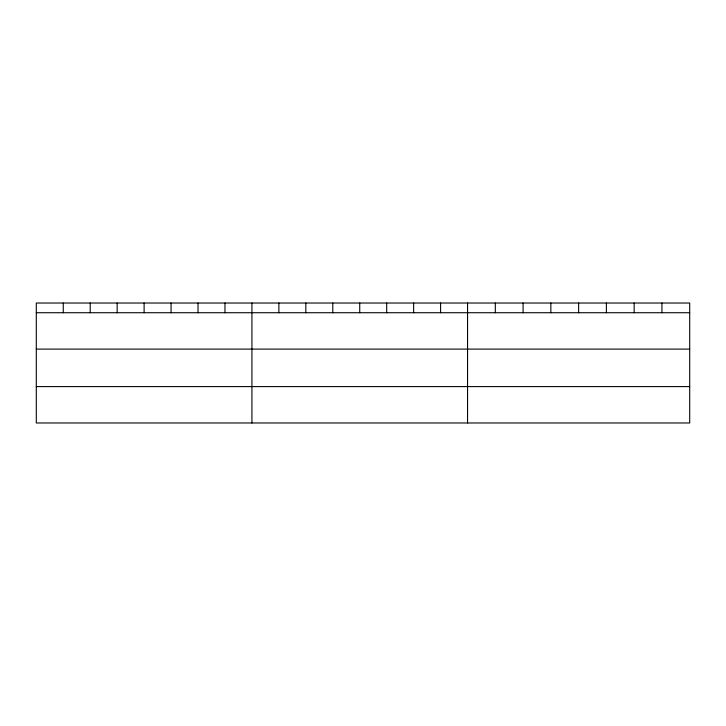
<?xml version="1.0" encoding="UTF-8"?>
<svg xmlns="http://www.w3.org/2000/svg" width="726" height="726" viewBox="0 0 726 726"><rect width="100%" height="100%" fill="white"/><g stroke="black" fill="none" stroke-linecap="round" stroke-linejoin="round"><path stroke-width="1.09" d="M689.7 312.725L689.7 422.977L36.3 422.977L36.3 303.023L689.7 303.023L689.7 312.725L36.3 312.725M36.3 349.106L689.7 349.106M36.3 386.595L689.7 386.595M661.93 303.023L661.93 312.725M634.161 303.023L634.161 312.725M606.392 303.023L606.392 312.725M578.622 303.023L578.622 312.725M550.852 303.023L550.852 312.725M523.083 303.023L523.083 312.725M495.313 303.023L495.313 312.725M467.544 303.023L467.544 422.977M440.591 303.023L440.591 312.725M413.639 303.023L413.639 312.725M386.686 303.023L386.686 312.725M359.733 303.023L359.733 312.725M332.78 303.023L332.78 312.725M305.827 303.023L305.827 312.725M278.875 303.023L278.875 312.725M251.922 303.023L251.922 422.977M224.969 303.023L224.969 312.725M198.016 303.023L198.016 312.725M171.064 303.023L171.064 312.725M144.111 303.023L144.111 312.725M117.158 303.023L117.158 312.725M90.206 303.023L90.206 312.725M63.253 303.023L63.253 312.725"/></g></svg>
